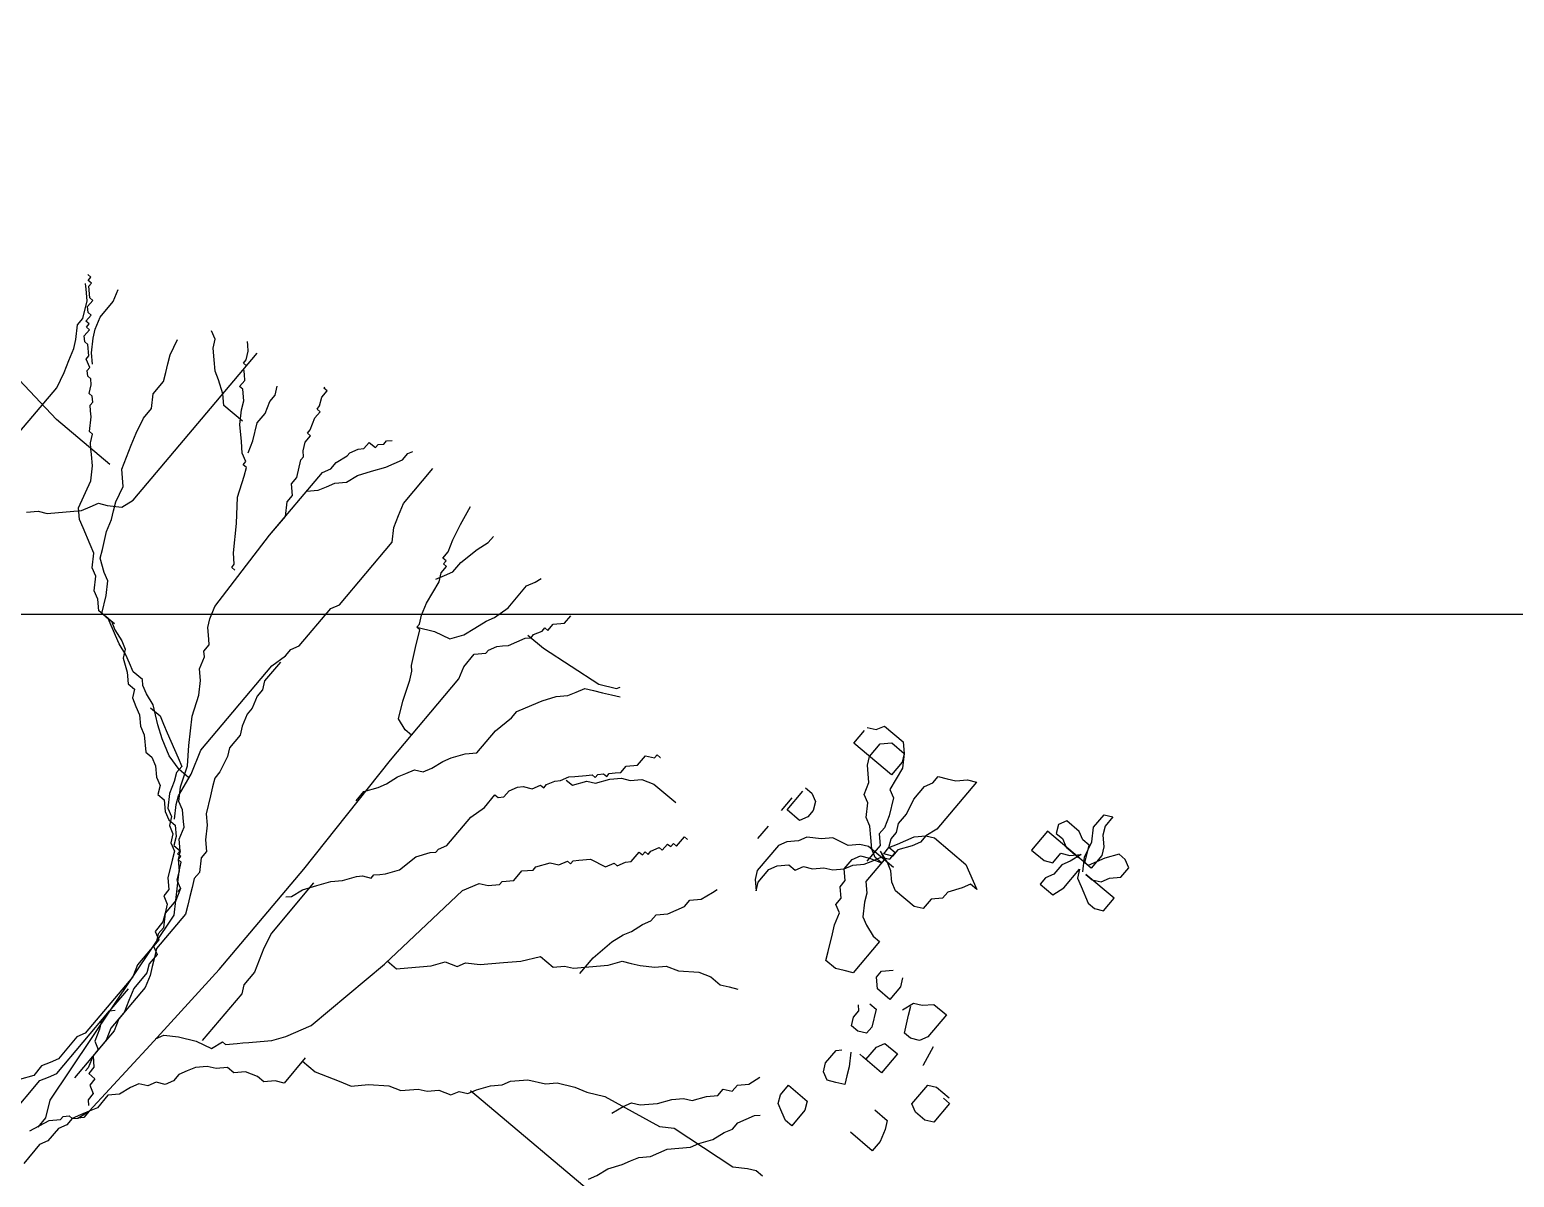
# Model space of a CAD drawing. Header units: metres. Extents: x 231 to 394, y -324 to -29.
# Drawn here: x 273.846 to 274.831, y -78.445 to -77.684 of the extents above; entities that cross this region are included whole.
import ezdxf

# ---------------------------------------------------------------- set-up
doc = ezdxf.new("R2010")
doc.units = ezdxf.units.M
for name, color, linetype in [('A-PISO', 30, 'Continuous'), ('AR-01-REC$0$A-EXTERIOR', 8, 'Continuous'), ('AR-01-REC$0$A-JARDIN', 8, 'Continuous')]:
    doc.layers.add(name, color=color, linetype=linetype)

# ---------------------------------------------------------------- blocks, each defined once
blk = doc.blocks.new('AR-01-REC$0$ARBOL-03')
for p, q in [((-0.57934, 0.27593), (-0.57934, 0.27865)), ((-0.57662, 0.27593), (-0.57934, 0.27593)), ((-0.57662, 0.27322), (-0.57662, 0.27593)), ((-0.57119, 0.27322), (-0.57391, 0.27593)), ((-0.49245, 0.23251), (-0.49788, 0.27865)), ((-0.57391, 0.27322), (-0.57662, 0.27322)), ((-0.56848, 0.26779), (-0.57391, 0.27322)), ((-0.56576, 0.26779), (-0.57119, 0.27322)), ((-0.56848, 0.26508), (-0.56848, 0.26779)), ((-0.5549, 0.26236), (-0.56576, 0.26779)), ((-0.57662, 0.25422), (-0.58477, 0.25694)), ((-0.56305, 0.26508), (-0.56848, 0.26508)), ((-0.56033, 0.26236), (-0.56305, 0.26508)), ((-0.56033, 0.25965), (-0.56033, 0.26236)), ((-0.5549, 0.25965), (-0.56033, 0.25965)), ((-0.54947, 0.26236), (-0.5549, 0.26236)), ((-0.5549, 0.25694), (-0.5549, 0.25965)), ((-0.55218, 0.25694), (-0.5549, 0.25694)), ((-0.55218, 0.25422), (-0.55218, 0.25694)), ((-0.54132, 0.25694), (-0.54947, 0.26236)), ((-0.53589, 0.25422), (-0.54132, 0.25694)), ((-0.56305, 0.25422), (-0.57662, 0.25422)), ((-0.5549, 0.25151), (-0.56305, 0.25422)), ((-0.54947, 0.24879), (-0.5549, 0.25151)), ((-0.54675, 0.25422), (-0.55218, 0.25422)), ((-0.54132, 0.24337), (-0.54947, 0.24879)), ((-0.54404, 0.25151), (-0.54675, 0.25422)), ((-0.54404, 0.24879), (-0.54404, 0.25151)), ((-0.53861, 0.24337), (-0.54404, 0.24879)), ((-0.52775, 0.25151), (-0.53589, 0.25422)), ((-0.5196, 0.24879), (-0.52775, 0.25151)), ((-0.50874, 0.24608), (-0.5196, 0.24879)), ((-0.53589, 0.23794), (-0.54132, 0.24337)), ((-0.53589, 0.24337), (-0.53861, 0.24337)), ((-0.53318, 0.23794), (-0.53589, 0.24337)), ((-0.53046, 0.23794), (-0.53318, 0.23794)), ((-0.52775, 0.23522), (-0.53046, 0.23794)), ((-0.47072, 0.24608), (-0.50874, 0.24608)), ((-0.52775, 0.23251), (-0.52775, 0.23522)), ((-0.52503, 0.2298), (-0.52775, 0.23251)), ((-0.5196, 0.22708), (-0.52503, 0.2298)), ((-0.5196, 0.22437), (-0.5196, 0.22708)), ((-0.49245, 0.18637), (-0.49245, 0.23251)), ((-0.51688, 0.22166), (-0.5196, 0.22437)), ((-0.51417, 0.22166), (-0.51688, 0.22166)), ((-0.51145, 0.21894), (-0.51417, 0.22166)), ((-0.50874, 0.21623), (-0.51145, 0.21894)), ((-0.50059, 0.2108), (-0.50874, 0.21623)), ((-0.50059, 0.20809), (-0.50059, 0.2108)), ((-0.49516, 0.20537), (-0.50059, 0.20809)), ((-0.43271, 0.20809), (-0.43814, 0.20266)), ((-0.57391, 0.20266), (-0.58477, 0.20537)), ((-0.56848, 0.19994), (-0.57391, 0.20266)), ((-0.56305, 0.19723), (-0.56848, 0.19994)), ((-0.55761, 0.19452), (-0.56305, 0.19723)), ((-0.49245, 0.20266), (-0.49516, 0.20537)), ((-0.48973, 0.19994), (-0.49245, 0.20266)), ((-0.4843, 0.19452), (-0.48973, 0.19994)), ((-0.44085, 0.19723), (-0.44629, 0.1918)), ((-0.43814, 0.20266), (-0.44085, 0.19723)), ((-0.60106, 0.18637), (-0.60378, 0.1918)), ((-0.54675, 0.19452), (-0.55761, 0.19452)), ((-0.53861, 0.18909), (-0.54675, 0.19452)), ((-0.53046, 0.18909), (-0.53861, 0.18909)), ((-0.5196, 0.18637), (-0.53046, 0.18909)), ((-0.47615, 0.18909), (-0.4843, 0.19452)), ((-0.45715, 0.18366), (-0.47615, 0.18909)), ((-0.44629, 0.1918), (-0.45172, 0.18637)), ((-0.59563, 0.18366), (-0.60106, 0.18637)), ((-0.5902, 0.17823), (-0.59563, 0.18366)), ((-0.58477, 0.1728), (-0.5902, 0.17823)), ((-0.51145, 0.18366), (-0.5196, 0.18637)), ((-0.49516, 0.17823), (-0.51145, 0.18366)), ((-0.48702, 0.17009), (-0.49516, 0.17823)), ((-0.46258, 0.17823), (-0.46801, 0.17552)), ((-0.45715, 0.18095), (-0.46258, 0.17823)), ((-0.45172, 0.18637), (-0.45715, 0.18095)), ((-0.45172, 0.17823), (-0.45715, 0.18366)), ((-0.449, 0.1728), (-0.45172, 0.17823)), ((-0.61192, 0.16738), (-0.61362, 0.16907)), ((-0.58205, 0.16738), (-0.58477, 0.1728)), ((-0.47615, 0.16738), (-0.48702, 0.17009)), ((-0.47072, 0.17009), (-0.47615, 0.16195)), ((-0.46801, 0.17552), (-0.47072, 0.17009)), ((-0.44357, 0.16195), (-0.449, 0.1728)), ((-0.60921, 0.16466), (-0.61192, 0.16738)), ((-0.4843, 0.15923), (-0.61192, 0.15923)), ((-0.60378, 0.16195), (-0.60921, 0.16466)), ((-0.60106, 0.16195), (-0.60378, 0.16195)), ((-0.60106, 0.15923), (-0.60106, 0.16195)), ((-0.59835, 0.15923), (-0.60106, 0.15923)), ((-0.59563, 0.15652), (-0.59835, 0.15923)), ((-0.57662, 0.15923), (-0.58205, 0.16738)), ((-0.57119, 0.15381), (-0.57662, 0.15923)), ((-0.47615, 0.16195), (-0.4843, 0.15923)), ((-0.47072, 0.16466), (-0.47615, 0.16738)), ((-0.46529, 0.16195), (-0.47072, 0.16466)), ((-0.45715, 0.15923), (-0.46529, 0.16195)), ((-0.44629, 0.15381), (-0.45715, 0.15923)), ((-0.44085, 0.15652), (-0.44357, 0.16195)), ((-0.59291, 0.15381), (-0.59563, 0.15652)), ((-0.58748, 0.15381), (-0.59291, 0.15381)), ((-0.58748, 0.15109), (-0.58748, 0.15381)), ((-0.58205, 0.14566), (-0.58748, 0.15109)), ((-0.57119, 0.13752), (-0.57119, 0.15381)), ((-0.44085, 0.15109), (-0.44629, 0.15381)), ((-0.43271, 0.15109), (-0.44085, 0.15652)), ((-0.43542, 0.14295), (-0.44085, 0.15109)), ((-0.42999, 0.14566), (-0.43271, 0.15109)), ((-0.57662, 0.14295), (-0.58205, 0.14566)), ((-0.56848, 0.13752), (-0.57662, 0.14295)), ((-0.43271, 0.13752), (-0.43542, 0.14295)), ((-0.42185, 0.14024), (-0.42999, 0.14566)), ((-0.41913, 0.13481), (-0.42185, 0.14024)), ((-0.59835, 0.13209), (-0.60378, 0.13481)), ((-0.59291, 0.13209), (-0.59835, 0.13209)), ((-0.58477, 0.12938), (-0.59291, 0.13209)), ((-0.57662, 0.12938), (-0.58477, 0.12938)), ((-0.56576, 0.12395), (-0.57662, 0.12938)), ((-0.56033, 0.12938), (-0.56848, 0.13752)), ((-0.5549, 0.12395), (-0.56033, 0.12938)), ((-0.42456, 0.13209), (-0.43271, 0.13752)), ((-0.4137, 0.12667), (-0.42456, 0.13209)), ((-0.4137, 0.12938), (-0.41913, 0.13481)), ((-0.4137, 0.12124), (-0.4137, 0.12938)), ((-0.55761, 0.12124), (-0.56576, 0.12395)), ((-0.55218, 0.11852), (-0.5549, 0.12395)), ((-0.54947, 0.11852), (-0.55218, 0.11852)), ((-0.54947, 0.11581), (-0.54947, 0.11852)), ((-0.4137, 0.11581), (-0.4137, 0.12667)), ((-0.4137, 0.12395), (-0.4137, 0.11852)), ((-0.40827, 0.11038), (-0.4137, 0.12124)), ((-0.4137, 0.11852), (-0.41099, 0.1131)), ((-0.62278, 0.11038), (-0.62367, 0.11038)), ((-0.62278, 0.10767), (-0.62278, 0.11038)), ((-0.54404, 0.1131), (-0.54947, 0.11581)), ((-0.53046, 0.10767), (-0.54404, 0.1131)), ((-0.41099, 0.1131), (-0.40827, 0.10495)), ((-0.40555, 0.10495), (-0.40827, 0.11038)), ((-0.61735, 0.10767), (-0.62278, 0.10767)), ((-0.61192, 0.10495), (-0.61735, 0.10767)), ((-0.60921, 0.10495), (-0.61192, 0.10495)), ((-0.60921, 0.10224), (-0.60921, 0.10495)), ((-0.60378, 0.10224), (-0.60921, 0.10224)), ((-0.59563, 0.09953), (-0.60378, 0.10224)), ((-0.59291, 0.09953), (-0.59563, 0.09953)), ((-0.59291, 0.09681), (-0.59291, 0.09953)), ((-0.51688, 0.09681), (-0.53046, 0.10767)), ((-0.40827, 0.10495), (-0.40555, 0.09953)), ((-0.40284, 0.09681), (-0.40555, 0.10495)), ((-0.40555, 0.09953), (-0.40012, 0.09681)), ((-0.58748, 0.09681), (-0.59291, 0.09681)), ((-0.58205, 0.0941), (-0.58748, 0.09681)), ((-0.57934, 0.09138), (-0.58205, 0.0941)), ((-0.57662, 0.09138), (-0.57934, 0.09138)), ((-0.56576, 0.08596), (-0.57662, 0.09138)), ((-0.50059, 0.08596), (-0.51688, 0.09681)), ((-0.40012, 0.09138), (-0.40284, 0.09681)), ((-0.40012, 0.09681), (-0.39469, 0.08867)), ((-0.39741, 0.08596), (-0.40012, 0.09138)), ((-0.39469, 0.08867), (-0.38926, 0.08324)), ((-0.56033, 0.08596), (-0.56576, 0.08596)), ((-0.5549, 0.08053), (-0.56033, 0.08596)), ((-0.54947, 0.08053), (-0.5549, 0.08053)), ((-0.54132, 0.0751), (-0.54947, 0.08053)), ((-0.49516, 0.08053), (-0.50059, 0.08596)), ((-0.49245, 0.08053), (-0.49516, 0.08053)), ((-0.49245, 0.07781), (-0.49245, 0.08053)), ((-0.39741, 0.07781), (-0.39741, 0.08596)), ((-0.38926, 0.08324), (-0.38926, 0.07781)), ((-0.60106, 0.06967), (-0.60649, 0.06696)), ((-0.59835, 0.06967), (-0.60106, 0.06967)), ((-0.5902, 0.07239), (-0.59835, 0.06967)), ((-0.58477, 0.07239), (-0.5902, 0.07239)), ((-0.57934, 0.0751), (-0.58477, 0.07239)), ((-0.52503, 0.0751), (-0.57934, 0.0751)), ((-0.56848, 0.06967), (-0.57391, 0.06696)), ((-0.56305, 0.0751), (-0.56848, 0.06967)), ((-0.52503, 0.0751), (-0.54132, 0.0751)), ((-0.46529, 0.07239), (-0.52503, 0.0751)), ((-0.45715, 0.06967), (-0.46529, 0.07239)), ((-0.45172, 0.06696), (-0.45715, 0.06967)), ((-0.39469, 0.0751), (-0.39741, 0.07781)), ((-0.39198, 0.06967), (-0.39469, 0.0751)), ((-0.38926, 0.06153), (-0.39198, 0.06967)), ((-0.38926, 0.07781), (-0.38383, 0.0751)), ((-0.38383, 0.0751), (-0.38112, 0.06967)), ((-0.38112, 0.06967), (-0.3784, 0.06424)), ((-0.60921, 0.06424), (-0.61464, 0.06424)), ((-0.61464, 0.06424), (-0.61464, 0.05882)), ((-0.60649, 0.06696), (-0.60921, 0.06424)), ((-0.57934, 0.06424), (-0.58477, 0.05882)), ((-0.57391, 0.06696), (-0.57934, 0.06424)), ((-0.44629, 0.06153), (-0.45172, 0.06696)), ((-0.44357, 0.05882), (-0.44629, 0.06153)), ((-0.38112, 0.05067), (-0.38926, 0.06153)), ((-0.38655, 0.06153), (-0.38655, 0.05339)), ((-0.3784, 0.06424), (-0.37297, 0.05882)), ((-0.62278, 0.0561), (-0.6255, 0.05339)), ((-0.62007, 0.0561), (-0.62278, 0.0561)), ((-0.61735, 0.05882), (-0.62007, 0.0561)), ((-0.61464, 0.05882), (-0.61735, 0.05882)), ((-0.60106, 0.05067), (-0.60921, 0.04525)), ((-0.59291, 0.0561), (-0.60106, 0.05067)), ((-0.58477, 0.05882), (-0.59291, 0.0561)), ((-0.43814, 0.05882), (-0.44357, 0.05882)), ((-0.43542, 0.0561), (-0.43814, 0.05882)), ((-0.42728, 0.05339), (-0.43542, 0.0561)), ((-0.42185, 0.04796), (-0.42728, 0.05339)), ((-0.38655, 0.05339), (-0.38383, 0.04796)), ((-0.37569, 0.04253), (-0.38112, 0.05067)), ((-0.37297, 0.05882), (-0.37025, 0.05339)), ((-0.37025, 0.05339), (-0.36211, 0.04525)), ((-0.6255, 0.03982), (-0.6286, 0.03827)), ((-0.62007, 0.03982), (-0.6255, 0.03982)), ((-0.61464, 0.04253), (-0.62007, 0.03982)), ((-0.60921, 0.04525), (-0.61464, 0.04253)), ((-0.4137, 0.04253), (-0.42185, 0.04796)), ((-0.40012, 0.0371), (-0.4137, 0.04253)), ((-0.38383, 0.04796), (-0.38112, 0.04253)), ((-0.38112, 0.04253), (-0.3784, 0.0371)), ((-0.37025, 0.03168), (-0.37569, 0.04253)), ((-0.36211, 0.04525), (-0.36211, 0.03982)), ((-0.36211, 0.03982), (-0.35939, 0.03439)), ((-0.38383, 0.02625), (-0.40012, 0.0371)), ((-0.3784, 0.0371), (-0.37569, 0.03168)), ((-0.37569, 0.03168), (-0.37297, 0.02625)), ((-0.36754, 0.02082), (-0.37025, 0.03168)), ((-0.35939, 0.03439), (-0.35396, 0.02896)), ((-0.59835, 0.02082), (-0.62859, 0.02082)), ((-0.5902, 0.01811), (-0.59835, 0.02082)), ((-0.37297, 0.01811), (-0.38383, 0.02625)), ((-0.37297, 0.02625), (-0.37025, 0.02082)), ((-0.37025, 0.02082), (-0.36482, 0.02082)), ((-0.36754, 0.01268), (-0.36754, 0.02082)), ((-0.36482, 0.02082), (-0.35939, 0.01811)), ((-0.35396, 0.02896), (-0.35125, 0.02353)), ((-0.35125, 0.02353), (-0.34582, 0.02082)), ((-0.34582, 0.02082), (-0.34582, 0.01539)), ((-0.58205, 0.01539), (-0.5902, 0.01811)), ((-0.57391, 0.00996), (-0.58205, 0.01539)), ((-0.5196, 0.00996), (-0.57391, 0.00996)), ((-0.51417, 0.01268), (-0.5196, 0.00996)), ((-0.48158, 0.01268), (-0.51417, 0.01268)), ((-0.47615, 0.01539), (-0.48158, 0.01268)), ((-0.47072, 0.01539), (-0.47615, 0.01539)), ((-0.45986, 0.01811), (-0.47072, 0.01539)), ((-0.46529, 0.01539), (-0.449, 0.01539)), ((-0.38655, 0.01811), (-0.45986, 0.01811)), ((-0.449, 0.01539), (-0.44357, 0.01268)), ((-0.44357, 0.01268), (-0.43814, 0.01268)), ((-0.43814, 0.01268), (-0.42999, 0.00996)), ((-0.42999, 0.00996), (-0.42456, 0.00996)), ((-0.42456, 0.00996), (-0.41642, 0.00725)), ((-0.37025, 0.01268), (-0.38655, 0.01811)), ((-0.35939, 0.01268), (-0.37297, 0.01811)), ((-0.35396, 0.00996), (-0.37025, 0.01268)), ((-0.35939, 0.01811), (-0.35125, 0.01539)), ((-0.35125, 0.00725), (-0.35939, 0.01268)), ((-0.34853, 0.00725), (-0.35396, 0.00996)), ((-0.35125, 0.01539), (-0.3431, 0.00996)), ((-0.34582, 0.01539), (-0.34039, 0.00996)), ((-0.3431, 0.00996), (-0.34039, 0.00454)), ((-0.34039, 0.00996), (-0.33767, 0.00454)), ((-0.41642, 0.00725), (-0.41099, 0.00454)), ((-0.41099, 0.00454), (-0.40012, 0.00454)), ((-0.40012, 0.00454), (-0.39469, 0.00182)), ((-0.39469, 0.00182), (-0.38383, -0.00089)), ((-0.34853, 0.00182), (-0.35125, 0.00725)), ((-0.34039, 0.00182), (-0.34853, 0.00725)), ((-0.3431, -0.00361), (-0.34853, 0.00182)), ((-0.34039, 0.00454), (-0.33496, 0.00182)), ((-0.33767, 0.00454), (-0.33767, -0.00089)), ((-0.33496, 0.00182), (-0.33224, -0.00361)), ((-0.38383, -0.00089), (-0.3784, -0.00089)), ((-0.3784, -0.00089), (-0.37297, -0.00361)), ((-0.37297, -0.00361), (-0.36754, -0.00632)), ((-0.36754, -0.00632), (-0.35668, -0.01175)), ((-0.34039, -0.00632), (-0.3431, -0.00361)), ((-0.33224, -0.00903), (-0.34039, -0.00632)), ((-0.33767, -0.00089), (-0.33224, -0.00632)), ((-0.33224, -0.00361), (-0.32681, -0.00632)), ((-0.33224, -0.00632), (-0.32681, -0.00903)), ((-0.32681, -0.01446), (-0.33224, -0.00903)), ((-0.32681, -0.00632), (-0.32409, -0.01175)), ((-0.32681, -0.00903), (-0.32681, -0.01446)), ((-0.61192, -0.01718), (-0.6255, -0.01446)), ((-0.60106, -0.01989), (-0.61192, -0.01718)), ((-0.35668, -0.01175), (-0.35125, -0.01718)), ((-0.35125, -0.01718), (-0.3431, -0.0226)), ((-0.32409, -0.01446), (-0.32681, -0.01446)), ((-0.32681, -0.01446), (-0.32138, -0.01718)), ((-0.32409, -0.01175), (-0.31866, -0.01446)), ((-0.32409, -0.01718), (-0.32409, -0.01446)), ((-0.32138, -0.01718), (-0.32409, -0.01718)), ((-0.32138, -0.01989), (-0.32138, -0.01718)), ((-0.32138, -0.01718), (-0.31595, -0.0226)), ((-0.31866, -0.01446), (-0.3078, -0.01989)), ((-0.59291, -0.0226), (-0.60106, -0.01989)), ((-0.58748, -0.0226), (-0.59291, -0.0226)), ((-0.58748, -0.02532), (-0.58748, -0.0226)), ((-0.58477, -0.02532), (-0.58748, -0.02532)), ((-0.58477, -0.02803), (-0.58477, -0.02532)), ((-0.57934, -0.02803), (-0.58477, -0.02803)), ((-0.57391, -0.03075), (-0.57934, -0.02803)), ((-0.57391, -0.02803), (-0.57934, -0.03075)), ((-0.3431, -0.0226), (-0.33767, -0.02803)), ((-0.33767, -0.02803), (-0.33224, -0.02803)), ((-0.33224, -0.02803), (-0.32409, -0.03346)), ((-0.31595, -0.0226), (-0.32138, -0.01989)), ((-0.3078, -0.02803), (-0.31595, -0.0226)), ((-0.31595, -0.0226), (-0.31052, -0.02532)), ((-0.31052, -0.02532), (-0.3078, -0.03075)), ((-0.3078, -0.01989), (-0.30237, -0.02532)), ((-0.29151, -0.03889), (-0.3078, -0.02803)), ((-0.30237, -0.02532), (-0.29694, -0.02532)), ((-0.29694, -0.02532), (-0.29422, -0.03075)), ((-0.61464, -0.03889), (-0.62007, -0.03889)), ((-0.60649, -0.03617), (-0.61464, -0.03889)), ((-0.59291, -0.03346), (-0.60649, -0.03617)), ((-0.58477, -0.03346), (-0.59291, -0.03346)), ((-0.57934, -0.03075), (-0.58477, -0.03346)), ((-0.55761, -0.03346), (-0.57391, -0.03075)), ((-0.54947, -0.03617), (-0.55761, -0.03346)), ((-0.54404, -0.03889), (-0.54947, -0.03617)), ((-0.54132, -0.03889), (-0.54675, -0.04974)), ((-0.54132, -0.03889), (-0.54404, -0.03889)), ((-0.54132, -0.0416), (-0.54132, -0.03889)), ((-0.32409, -0.03346), (-0.31866, -0.03346)), ((-0.31866, -0.03346), (-0.31323, -0.03617)), ((-0.31323, -0.03617), (-0.3078, -0.03889)), ((-0.3078, -0.03075), (-0.29966, -0.03346)), ((-0.3078, -0.03075), (-0.30509, -0.03075)), ((-0.3078, -0.03889), (-0.30237, -0.0416)), ((-0.29966, -0.03346), (-0.28879, -0.03346)), ((-0.29422, -0.03075), (-0.28879, -0.03346)), ((-0.14488, -0.05517), (-0.29151, -0.03889)), ((-0.28879, -0.03346), (-0.28065, -0.03889)), ((-0.28879, -0.03346), (-0.28336, -0.03617)), ((-0.28336, -0.03617), (-0.27522, -0.03617)), ((-0.28065, -0.03889), (-0.27522, -0.03889)), ((-0.27522, -0.03617), (-0.2725, -0.0416)), ((-0.27522, -0.03889), (-0.26979, -0.0416)), ((-0.16932, -0.0416), (-0.16389, -0.03889)), ((-0.16389, -0.03889), (-0.15846, -0.03617)), ((-0.15846, -0.03617), (-0.15031, -0.03617)), ((-0.15031, -0.03617), (-0.14216, -0.03075)), ((-0.53046, -0.04703), (-0.54132, -0.0416)), ((-0.52503, -0.04974), (-0.53046, -0.04703)), ((-0.30237, -0.0416), (-0.29694, -0.04432)), ((-0.29694, -0.04432), (-0.26707, -0.04432)), ((-0.2725, -0.0416), (-0.26707, -0.0416)), ((-0.26979, -0.0416), (-0.25078, -0.0416)), ((-0.26707, -0.0416), (-0.26436, -0.04703)), ((-0.26707, -0.04432), (-0.26164, -0.04703)), ((-0.26436, -0.04703), (-0.25621, -0.04703)), ((-0.26164, -0.04703), (-0.25621, -0.04974)), ((-0.25621, -0.04703), (-0.25078, -0.04974)), ((-0.25078, -0.0416), (-0.24263, -0.04432)), ((-0.24263, -0.04432), (-0.19376, -0.04432)), ((-0.23449, -0.04703), (-0.20733, -0.04703)), ((-0.21548, -0.04703), (-0.21819, -0.04974)), ((-0.16117, -0.04703), (-0.21548, -0.04703)), ((-0.20733, -0.04703), (-0.2019, -0.04974)), ((-0.19376, -0.04432), (-0.18833, -0.0416)), ((-0.18833, -0.0416), (-0.16932, -0.0416)), ((-0.15574, -0.04432), (-0.16117, -0.04703)), ((-0.15031, -0.0416), (-0.15574, -0.04432)), ((-0.12044, -0.0416), (-0.15031, -0.0416)), ((-0.54675, -0.04974), (-0.54947, -0.0606)), ((-0.5196, -0.05246), (-0.52503, -0.04974)), ((-0.51688, -0.05517), (-0.5196, -0.05246)), ((-0.51145, -0.05789), (-0.51688, -0.05517)), ((-0.49788, -0.06331), (-0.51145, -0.05789)), ((-0.25621, -0.04974), (-0.25078, -0.05246)), ((-0.25078, -0.04974), (-0.2372, -0.04974)), ((-0.25078, -0.05246), (-0.24263, -0.05517)), ((-0.24263, -0.05517), (-0.20733, -0.05517)), ((-0.2372, -0.04974), (-0.22906, -0.05246)), ((-0.22906, -0.05246), (-0.22091, -0.05517)), ((-0.22091, -0.05517), (-0.21548, -0.05517)), ((-0.21548, -0.05517), (-0.20733, -0.05789)), ((-0.20733, -0.05517), (-0.19919, -0.05789)), ((-0.20733, -0.05789), (-0.1666, -0.05789)), ((-0.2019, -0.04974), (-0.19376, -0.05246)), ((-0.19919, -0.05789), (-0.18561, -0.05789)), ((-0.19376, -0.05246), (-0.19104, -0.05789)), ((-0.19104, -0.05789), (-0.18561, -0.05789)), ((-0.18561, -0.05789), (-0.18018, -0.06331)), ((-0.18561, -0.05789), (-0.17746, -0.0606)), ((-0.13402, -0.0606), (-0.14488, -0.05517)), ((-0.12044, -0.05789), (-0.13402, -0.06331)), ((-0.56576, -0.06874), (-0.57391, -0.07146)), ((-0.55761, -0.06603), (-0.56576, -0.06874)), ((-0.54947, -0.0606), (-0.55761, -0.06603)), ((-0.48702, -0.06874), (-0.49788, -0.06331)), ((-0.4843, -0.07688), (-0.48702, -0.06874)), ((-0.18018, -0.06331), (-0.17475, -0.06331)), ((-0.17746, -0.0606), (-0.17475, -0.0606)), ((-0.17475, -0.06331), (-0.17475, -0.06874)), ((-0.17475, -0.06874), (-0.16932, -0.06874)), ((-0.16932, -0.06874), (-0.1666, -0.07417)), ((-0.14216, -0.06874), (-0.14488, -0.07146)), ((-0.13945, -0.06874), (-0.14216, -0.06874)), ((-0.13402, -0.06331), (-0.13945, -0.06874)), ((-0.12587, -0.0606), (-0.13402, -0.0606)), ((-0.12316, -0.07146), (-0.11773, -0.06874)), ((-0.11773, -0.06874), (-0.10143, -0.06874)), ((-0.60921, -0.07688), (-0.61464, -0.0796)), ((-0.5902, -0.07688), (-0.60921, -0.07688)), ((-0.57934, -0.07417), (-0.5902, -0.07688)), ((-0.57391, -0.07146), (-0.57934, -0.07417)), ((-0.4843, -0.08231), (-0.4843, -0.07688)), ((-0.1666, -0.07417), (-0.16117, -0.07417)), ((-0.16117, -0.07417), (-0.15846, -0.07688)), ((-0.1476, -0.07688), (-0.15574, -0.0796)), ((-0.15574, -0.0796), (-0.15031, -0.07688)), ((-0.15031, -0.07688), (-0.14488, -0.07417)), ((-0.15031, -0.0796), (-0.1476, -0.07688)), ((-0.14488, -0.07417), (-0.1476, -0.07688)), ((-0.14488, -0.07146), (-0.14488, -0.07417)), ((-0.14488, -0.07417), (-0.13945, -0.07417)), ((-0.13945, -0.07417), (-0.13402, -0.07146)), ((-0.13402, -0.07146), (-0.12316, -0.07146)), ((-0.61464, -0.0796), (-0.61908, -0.08108)), ((-0.56576, -0.08774), (-0.56848, -0.09045)), ((-0.56033, -0.08503), (-0.56576, -0.08774)), ((-0.55761, -0.08503), (-0.56033, -0.08503)), ((-0.55218, -0.0796), (-0.55761, -0.08503)), ((-0.54132, -0.0796), (-0.55218, -0.0796)), ((-0.53318, -0.08231), (-0.54132, -0.0796)), ((-0.46258, -0.08231), (-0.53318, -0.08231)), ((-0.37025, -0.08503), (-0.46258, -0.08231)), ((-0.44357, -0.08774), (-0.449, -0.09045)), ((-0.43542, -0.08231), (-0.44357, -0.08774)), ((-0.42728, -0.08231), (-0.43542, -0.08231)), ((-0.28336, -0.08503), (-0.37025, -0.08503)), ((-0.34853, -0.08774), (-0.35125, -0.09045)), ((-0.21548, -0.08231), (-0.28336, -0.08503)), ((-0.22634, -0.08503), (-0.23177, -0.09317)), ((-0.22091, -0.08231), (-0.22634, -0.08503)), ((-0.15574, -0.0796), (-0.21548, -0.08231)), ((-0.18561, -0.09045), (-0.17746, -0.08774)), ((-0.17746, -0.08774), (-0.17203, -0.08231)), ((-0.17203, -0.08231), (-0.16117, -0.08231)), ((-0.16117, -0.08231), (-0.15574, -0.0796)), ((-0.15574, -0.0796), (-0.15031, -0.0796)), ((-0.57662, -0.09588), (-0.58205, -0.0986)), ((-0.57119, -0.09317), (-0.57662, -0.09588)), ((-0.56848, -0.09045), (-0.57119, -0.09317)), ((-0.46258, -0.09588), (-0.46801, -0.0986)), ((-0.45715, -0.09317), (-0.46258, -0.09588)), ((-0.449, -0.09045), (-0.45715, -0.09317)), ((-0.35939, -0.09317), (-0.36754, -0.0986)), ((-0.36754, -0.09588), (-0.32409, -0.09588)), ((-0.35125, -0.09045), (-0.35939, -0.09317)), ((-0.32409, -0.09588), (-0.31323, -0.0986)), ((-0.23177, -0.09317), (-0.2372, -0.10402)), ((-0.19376, -0.0986), (-0.19104, -0.09317)), ((-0.19104, -0.09317), (-0.18561, -0.09045)), ((-0.60106, -0.10674), (-0.60649, -0.11217)), ((-0.59563, -0.10674), (-0.60106, -0.10674)), ((-0.59291, -0.10402), (-0.59563, -0.10402)), ((-0.59563, -0.10402), (-0.59563, -0.10674)), ((-0.58748, -0.10131), (-0.59291, -0.10402)), ((-0.58477, -0.10131), (-0.58748, -0.10131)), ((-0.58205, -0.0986), (-0.58477, -0.10131)), ((-0.58477, -0.0986), (-0.58477, -0.11217)), ((-0.47615, -0.10674), (-0.4843, -0.10945)), ((-0.47072, -0.10402), (-0.47615, -0.10674)), ((-0.46801, -0.0986), (-0.47072, -0.10402)), ((-0.37569, -0.10402), (-0.38112, -0.10945)), ((-0.36754, -0.0986), (-0.37569, -0.10402)), ((-0.31323, -0.0986), (-0.30509, -0.10131)), ((-0.30509, -0.10131), (-0.29694, -0.10402)), ((-0.29694, -0.10402), (-0.28608, -0.10402)), ((-0.28608, -0.10402), (-0.28065, -0.10674)), ((-0.28065, -0.10674), (-0.23992, -0.10674)), ((-0.2372, -0.10402), (-0.23992, -0.11488)), ((-0.20733, -0.10945), (-0.2019, -0.10674)), ((-0.2019, -0.10674), (-0.19919, -0.10131)), ((-0.19919, -0.10131), (-0.19376, -0.0986)), ((-0.60649, -0.11217), (-0.61291, -0.11217)), ((-0.58477, -0.11217), (-0.5902, -0.15559)), ((-0.49788, -0.11759), (-0.50331, -0.12302)), ((-0.48973, -0.11217), (-0.49788, -0.11759)), ((-0.4843, -0.10945), (-0.48973, -0.11217)), ((-0.39198, -0.11759), (-0.39469, -0.12302)), ((-0.38926, -0.11488), (-0.39198, -0.11759)), ((-0.38112, -0.10945), (-0.38926, -0.11488)), ((-0.23992, -0.11488), (-0.24806, -0.11759)), ((-0.24806, -0.11759), (-0.24806, -0.12031)), ((-0.22906, -0.12031), (-0.22363, -0.11488)), ((-0.22363, -0.11488), (-0.21819, -0.11217)), ((-0.21819, -0.11217), (-0.21276, -0.10945)), ((-0.21276, -0.10945), (-0.20733, -0.10945)), ((-0.54132, -0.12574), (-0.54675, -0.12845)), ((-0.53589, -0.12574), (-0.54132, -0.12574)), ((-0.52232, -0.12302), (-0.53589, -0.12574)), ((-0.50331, -0.12302), (-0.52232, -0.12302)), ((-0.40012, -0.12574), (-0.40284, -0.12845)), ((-0.39741, -0.12302), (-0.40012, -0.12574)), ((-0.39469, -0.12302), (-0.39741, -0.12302)), ((-0.25349, -0.12574), (-0.25621, -0.12845)), ((-0.24806, -0.12031), (-0.25349, -0.12574)), ((-0.2372, -0.13116), (-0.23177, -0.12574)), ((-0.23177, -0.12574), (-0.22906, -0.12031)), ((-0.55761, -0.13388), (-0.56576, -0.13931)), ((-0.54675, -0.12845), (-0.55761, -0.13388)), ((-0.42456, -0.13659), (-0.43271, -0.14202)), ((-0.41099, -0.13388), (-0.42456, -0.13659)), ((-0.40284, -0.12845), (-0.41099, -0.13388)), ((-0.26436, -0.13659), (-0.26979, -0.14202)), ((-0.25893, -0.13116), (-0.26436, -0.13659)), ((-0.25621, -0.12845), (-0.25893, -0.13116)), ((-0.24263, -0.14202), (-0.2372, -0.13659)), ((-0.2372, -0.13659), (-0.2372, -0.13116)), ((-0.57662, -0.14745), (-0.58205, -0.15016)), ((-0.57119, -0.14473), (-0.57662, -0.14745)), ((-0.56576, -0.13931), (-0.57119, -0.14473)), ((-0.46801, -0.14745), (-0.47887, -0.15016)), ((-0.44357, -0.14745), (-0.46801, -0.14745)), ((-0.43814, -0.14473), (-0.44357, -0.14745)), ((-0.43542, -0.14473), (-0.43814, -0.14473)), ((-0.43271, -0.14202), (-0.43542, -0.14473)), ((-0.27793, -0.14745), (-0.29422, -0.15559)), ((-0.26979, -0.14202), (-0.27793, -0.14745)), ((-0.24535, -0.15016), (-0.24263, -0.14202)), ((-0.5902, -0.15559), (-0.59563, -0.16645)), ((-0.58477, -0.15559), (-0.58748, -0.16102)), ((-0.58205, -0.15016), (-0.58477, -0.15559)), ((-0.49788, -0.15559), (-0.50331, -0.1583)), ((-0.49245, -0.15559), (-0.49788, -0.15559)), ((-0.48973, -0.15288), (-0.49245, -0.15559)), ((-0.47887, -0.15016), (-0.48973, -0.15016)), ((-0.48973, -0.15016), (-0.48973, -0.15288)), ((-0.29422, -0.15559), (-0.35668, -0.16645)), ((-0.25078, -0.16102), (-0.24535, -0.15559)), ((-0.24535, -0.15559), (-0.24535, -0.15016)), ((-0.59563, -0.16645), (-0.59789, -0.16757)), ((-0.5902, -0.16645), (-0.59291, -0.17187)), ((-0.58748, -0.16102), (-0.5902, -0.16645)), ((-0.50874, -0.16645), (-0.51417, -0.16916)), ((-0.50602, -0.16102), (-0.50874, -0.16645)), ((-0.50331, -0.1583), (-0.50602, -0.16102)), ((-0.35668, -0.16645), (-0.42728, -0.17459)), ((-0.35939, -0.16645), (-0.35939, -0.17459)), ((-0.27522, -0.16645), (-0.25349, -0.16645)), ((-0.2725, -0.16645), (-0.2725, -0.1773)), ((-0.25349, -0.16645), (-0.25078, -0.16102)), ((-0.52232, -0.17459), (-0.52503, -0.1773)), ((-0.51688, -0.17187), (-0.52232, -0.17459)), ((-0.51417, -0.17187), (-0.51688, -0.17187)), ((-0.51417, -0.16916), (-0.51417, -0.17187)), ((-0.42728, -0.17459), (-0.43814, -0.18002)), ((-0.35939, -0.17459), (-0.36482, -0.18002)), ((-0.53318, -0.18273), (-0.53861, -0.18816)), ((-0.52775, -0.18544), (-0.53589, -0.19087)), ((-0.53046, -0.18002), (-0.53318, -0.18273)), ((-0.52503, -0.1773), (-0.53046, -0.18002)), ((-0.52775, -0.18002), (-0.52775, -0.18544)), ((-0.44085, -0.18544), (-0.44629, -0.19087)), ((-0.43814, -0.18002), (-0.44085, -0.18544)), ((-0.37025, -0.18544), (-0.37569, -0.19087)), ((-0.36482, -0.18002), (-0.37025, -0.18544)), ((-0.27522, -0.18544), (-0.27793, -0.19359)), ((-0.2725, -0.1773), (-0.27522, -0.18544)), ((-0.54404, -0.19359), (-0.54675, -0.1963)), ((-0.54675, -0.1963), (-0.54675, -0.19901)), ((-0.53861, -0.1963), (-0.54675, -0.20173)), ((-0.54132, -0.19359), (-0.54404, -0.19359)), ((-0.53861, -0.18816), (-0.54132, -0.19087)), ((-0.54132, -0.19087), (-0.54132, -0.19359)), ((-0.53589, -0.19087), (-0.53861, -0.1963)), ((-0.46258, -0.1963), (-0.46529, -0.19901)), ((-0.45443, -0.1963), (-0.46258, -0.1963)), ((-0.449, -0.19087), (-0.45443, -0.1963)), ((-0.44629, -0.19087), (-0.449, -0.19087)), ((-0.38383, -0.1963), (-0.38655, -0.20444)), ((-0.37569, -0.19087), (-0.38383, -0.1963)), ((-0.27793, -0.19359), (-0.28065, -0.20173)), ((-0.56033, -0.20444), (-0.56576, -0.20987)), ((-0.5549, -0.20444), (-0.56033, -0.20444)), ((-0.55218, -0.20173), (-0.5549, -0.20444)), ((-0.54947, -0.19901), (-0.55218, -0.20173)), ((-0.54675, -0.20173), (-0.55218, -0.20716)), ((-0.54675, -0.19901), (-0.54947, -0.19901)), ((-0.47072, -0.20173), (-0.47887, -0.20716)), ((-0.46801, -0.20173), (-0.47072, -0.20173)), ((-0.46529, -0.19901), (-0.46801, -0.20173)), ((-0.38655, -0.20444), (-0.39198, -0.20716)), ((-0.28065, -0.20173), (-0.28879, -0.20987)), ((-0.57662, -0.2153), (-0.57934, -0.2153)), ((-0.57934, -0.2153), (-0.57934, -0.21801)), ((-0.57391, -0.20987), (-0.57662, -0.2153)), ((-0.56576, -0.20987), (-0.57391, -0.20987)), ((-0.5549, -0.21258), (-0.56033, -0.21801)), ((-0.55218, -0.20716), (-0.5549, -0.21258)), ((-0.48158, -0.21258), (-0.48702, -0.2153)), ((-0.48702, -0.2153), (-0.48702, -0.21801)), ((-0.47887, -0.20716), (-0.48158, -0.21258)), ((-0.39741, -0.2153), (-0.40284, -0.22073)), ((-0.39198, -0.20716), (-0.39741, -0.2153)), ((-0.28879, -0.20987), (-0.29694, -0.22073)), ((-0.57934, -0.21801), (-0.57946, -0.21801)), ((-0.56033, -0.21801), (-0.56305, -0.22615)), ((-0.56305, -0.22615), (-0.56305, -0.24515)), ((-0.49788, -0.22615), (-0.50059, -0.23701)), ((-0.49245, -0.22073), (-0.49788, -0.22615)), ((-0.48973, -0.21801), (-0.49245, -0.22073)), ((-0.48702, -0.21801), (-0.48973, -0.21801)), ((-0.40827, -0.22615), (-0.41642, -0.2343)), ((-0.40284, -0.22073), (-0.40827, -0.22615)), ((-0.29694, -0.22073), (-0.29966, -0.22887)), ((-0.41642, -0.2343), (-0.42728, -0.24244)), ((-0.29966, -0.22887), (-0.3078, -0.23701)), ((-0.51145, -0.24515), (-0.51417, -0.24787)), ((-0.50602, -0.24244), (-0.51145, -0.24515)), ((-0.50059, -0.23701), (-0.50602, -0.23972)), ((-0.50602, -0.23972), (-0.50602, -0.24244)), ((-0.42728, -0.24244), (-0.42728, -0.25329)), ((-0.31052, -0.24244), (-0.31595, -0.24787)), ((-0.3078, -0.23701), (-0.31052, -0.24244)), ((-0.52775, -0.25329), (-0.53318, -0.25601)), ((-0.53318, -0.25601), (-0.53318, -0.25872)), ((-0.52503, -0.25329), (-0.52775, -0.25329)), ((-0.52232, -0.25058), (-0.52503, -0.25058)), ((-0.52503, -0.25058), (-0.52503, -0.25329)), ((-0.51417, -0.24787), (-0.52232, -0.24787)), ((-0.52232, -0.24787), (-0.52232, -0.25058)), ((-0.42728, -0.25329), (-0.43271, -0.25872)), ((-0.31866, -0.25601), (-0.32409, -0.25872)), ((-0.31595, -0.24787), (-0.31866, -0.25601)), ((-0.54132, -0.26415), (-0.54947, -0.26415)), ((-0.54947, -0.26415), (-0.54947, -0.26686)), ((-0.53861, -0.26144), (-0.54132, -0.26144)), ((-0.54132, -0.26144), (-0.54132, -0.26415)), ((-0.53318, -0.25872), (-0.53861, -0.25872)), ((-0.53861, -0.25872), (-0.53861, -0.26144)), ((-0.43542, -0.26415), (-0.44085, -0.26958)), ((-0.43271, -0.25872), (-0.43542, -0.26415)), ((-0.32681, -0.26415), (-0.33224, -0.26686)), ((-0.32952, -0.26415), (-0.32952, -0.38356)), ((-0.32409, -0.25872), (-0.32681, -0.26415)), ((-0.47344, -0.27501), (-0.47887, -0.27772)), ((-0.46529, -0.27229), (-0.47344, -0.27501)), ((-0.449, -0.26958), (-0.46529, -0.27229)), ((-0.44629, -0.27501), (-0.45172, -0.28043)), ((-0.43542, -0.26958), (-0.449, -0.26958)), ((-0.44085, -0.26958), (-0.44629, -0.27501)), ((-0.34039, -0.27229), (-0.34582, -0.27772)), ((-0.33224, -0.26686), (-0.34039, -0.27229)), ((-0.49788, -0.28315), (-0.50331, -0.28858)), ((-0.49245, -0.28315), (-0.49788, -0.28315)), ((-0.48702, -0.28043), (-0.49245, -0.28315)), ((-0.47887, -0.27772), (-0.48702, -0.28043)), ((-0.45172, -0.28043), (-0.45986, -0.28586)), ((-0.35125, -0.28043), (-0.35939, -0.28858)), ((-0.34582, -0.27772), (-0.35125, -0.28043)), ((-0.5196, -0.294), (-0.52503, -0.29943)), ((-0.51417, -0.294), (-0.5196, -0.294)), ((-0.50331, -0.28858), (-0.51417, -0.294)), ((-0.46258, -0.29129), (-0.46529, -0.29672)), ((-0.45986, -0.28586), (-0.46258, -0.29129)), ((-0.35939, -0.28858), (-0.36482, -0.29943)), ((-0.626, -0.3047), (-0.626, -0.31013)), ((-0.60699, -0.3047), (-0.62328, -0.3047)), ((-0.61514, -0.30199), (-0.60427, -0.30199)), ((-0.60699, -0.31556), (-0.60699, -0.3047)), ((-0.5907, -0.30199), (-0.57984, -0.30199)), ((-0.53318, -0.30215), (-0.53667, -0.30331)), ((-0.52503, -0.29943), (-0.53318, -0.30215)), ((-0.47072, -0.30486), (-0.47615, -0.31029)), ((-0.46529, -0.29672), (-0.47072, -0.30486)), ((-0.37025, -0.30486), (-0.37569, -0.31571)), ((-0.36482, -0.29943), (-0.37025, -0.30486)), ((-0.68302, -0.31013), (-0.68574, -0.31556)), ((-0.66944, -0.31013), (-0.68031, -0.31013)), ((-0.66944, -0.3427), (-0.66944, -0.31013)), ((-0.626, -0.31013), (-0.62328, -0.31556)), ((-0.47615, -0.31029), (-0.47887, -0.31843)), ((-0.68574, -0.31556), (-0.69117, -0.31827)), ((-0.69117, -0.31827), (-0.69117, -0.33455)), ((-0.68031, -0.3237), (-0.68574, -0.32913)), ((-0.66944, -0.3237), (-0.68031, -0.3237)), ((-0.66401, -0.32641), (-0.66944, -0.3237)), ((-0.62328, -0.31556), (-0.61785, -0.31827)), ((-0.61785, -0.31827), (-0.61242, -0.31827)), ((-0.61242, -0.31827), (-0.60699, -0.31556)), ((-0.60156, -0.32641), (-0.59613, -0.3237)), ((-0.59613, -0.3237), (-0.5907, -0.31827)), ((-0.5907, -0.31827), (-0.58527, -0.31556)), ((-0.58527, -0.31556), (-0.56354, -0.31556)), ((-0.57441, -0.3237), (-0.57984, -0.32913)), ((-0.56898, -0.32098), (-0.57441, -0.3237)), ((-0.55811, -0.32098), (-0.56898, -0.32098)), ((-0.56354, -0.31556), (-0.55811, -0.31827)), ((-0.55811, -0.31827), (-0.55268, -0.3237)), ((-0.55268, -0.3237), (-0.55811, -0.32098)), ((-0.47887, -0.31843), (-0.48702, -0.32928)), ((-0.3784, -0.32386), (-0.38383, -0.33471)), ((-0.37569, -0.31571), (-0.3784, -0.32386)), ((-0.69117, -0.33455), (-0.68574, -0.33998)), ((-0.68574, -0.32913), (-0.68574, -0.33998)), ((-0.65587, -0.33455), (-0.66401, -0.32641)), ((-0.64772, -0.33727), (-0.65587, -0.33455)), ((-0.61242, -0.33998), (-0.60699, -0.33455)), ((-0.60699, -0.33455), (-0.60156, -0.32641)), ((-0.57984, -0.33455), (-0.58527, -0.33727)), ((-0.57984, -0.32913), (-0.57984, -0.33455)), ((-0.48702, -0.32928), (-0.48973, -0.33743)), ((-0.38383, -0.33471), (-0.39198, -0.37542)), ((-0.68574, -0.33998), (-0.67759, -0.34541)), ((-0.68574, -0.33998), (-0.68031, -0.3427)), ((-0.68031, -0.3427), (-0.66944, -0.3427)), ((-0.64501, -0.3427), (-0.64772, -0.33727)), ((-0.63686, -0.34812), (-0.64501, -0.3427)), ((-0.61514, -0.35084), (-0.61242, -0.33998)), ((-0.58798, -0.3427), (-0.59341, -0.34812)), ((-0.58527, -0.33727), (-0.58798, -0.3427)), ((-0.48973, -0.33743), (-0.48973, -0.34557)), ((-0.67759, -0.34541), (-0.6613, -0.34812)), ((-0.6613, -0.34812), (-0.65858, -0.35355)), ((-0.65858, -0.35355), (-0.64772, -0.35898)), ((-0.63414, -0.35355), (-0.63686, -0.34812)), ((-0.62871, -0.35898), (-0.63414, -0.35355)), ((-0.62057, -0.35627), (-0.61514, -0.35084)), ((-0.59613, -0.35355), (-0.60156, -0.35898)), ((-0.59341, -0.34812), (-0.59613, -0.35355)), ((-0.49245, -0.351), (-0.49516, -0.35642)), ((-0.48973, -0.34557), (-0.49245, -0.351)), ((-0.39198, -0.351), (-0.39469, -0.35642)), ((-0.38655, -0.34828), (-0.39198, -0.351)), ((-0.3784, -0.34557), (-0.38655, -0.34828)), ((-0.64772, -0.35898), (-0.63957, -0.36169)), ((-0.63957, -0.36169), (-0.63414, -0.36169)), ((-0.63414, -0.36169), (-0.62871, -0.36712)), ((-0.62328, -0.36441), (-0.62871, -0.35898)), ((-0.62328, -0.36169), (-0.62057, -0.35627)), ((-0.62328, -0.38341), (-0.62328, -0.36169)), ((-0.61514, -0.36169), (-0.61785, -0.36712)), ((-0.60971, -0.35898), (-0.61514, -0.36169)), ((-0.60699, -0.36169), (-0.61242, -0.36712)), ((-0.60156, -0.35898), (-0.60971, -0.35898)), ((-0.60156, -0.35898), (-0.60699, -0.36169)), ((-0.59613, -0.36441), (-0.60156, -0.35898)), ((-0.39469, -0.35642), (-0.40284, -0.36457)), ((-0.33496, -0.36185), (-0.34039, -0.36457)), ((-0.69117, -0.37255), (-0.69388, -0.37798)), ((-0.68845, -0.36712), (-0.69117, -0.37255)), ((-0.68302, -0.36712), (-0.68845, -0.36712)), ((-0.67759, -0.36441), (-0.68302, -0.36712)), ((-0.66673, -0.36441), (-0.67759, -0.36441)), ((-0.65587, -0.36712), (-0.66673, -0.36441)), ((-0.64772, -0.36712), (-0.65587, -0.36712)), ((-0.64229, -0.36984), (-0.64772, -0.36712)), ((-0.63686, -0.36984), (-0.64229, -0.36984)), ((-0.63143, -0.37255), (-0.63686, -0.36984)), ((-0.63143, -0.37255), (-0.63686, -0.37526)), ((-0.626, -0.37255), (-0.63143, -0.37255)), ((-0.63143, -0.37798), (-0.63143, -0.37255)), ((-0.62871, -0.36712), (-0.61514, -0.36712)), ((-0.62871, -0.37798), (-0.626, -0.37255)), ((-0.626, -0.36984), (-0.62328, -0.37526)), ((-0.62328, -0.37798), (-0.626, -0.36984)), ((-0.62328, -0.37255), (-0.626, -0.37798)), ((-0.62057, -0.36984), (-0.62328, -0.36441)), ((-0.61785, -0.36984), (-0.62328, -0.37255)), ((-0.61785, -0.36712), (-0.62057, -0.37526)), ((-0.62057, -0.37526), (-0.62057, -0.36984)), ((-0.61242, -0.36712), (-0.61785, -0.36984)), ((-0.5907, -0.36441), (-0.59613, -0.36441)), ((-0.58527, -0.36984), (-0.5907, -0.36441)), ((-0.57984, -0.36984), (-0.58527, -0.36984)), ((-0.57712, -0.37526), (-0.57984, -0.36984)), ((-0.41099, -0.36999), (-0.41642, -0.37542)), ((-0.40284, -0.36457), (-0.41099, -0.36999)), ((-0.35668, -0.37271), (-0.36211, -0.37542)), ((-0.34853, -0.36728), (-0.35668, -0.37271)), ((-0.34039, -0.36457), (-0.34853, -0.36728)), ((-0.69931, -0.38341), (-0.70203, -0.38883)), ((-0.69388, -0.37798), (-0.69931, -0.38341)), ((-0.64772, -0.38069), (-0.65315, -0.38612)), ((-0.64229, -0.37798), (-0.64772, -0.38069)), ((-0.64772, -0.38612), (-0.64229, -0.38341)), ((-0.63686, -0.37526), (-0.64229, -0.37798)), ((-0.64229, -0.38341), (-0.63414, -0.37798)), ((-0.63414, -0.37798), (-0.62871, -0.37798)), ((-0.626, -0.37798), (-0.63143, -0.37798)), ((-0.62328, -0.37526), (-0.60427, -0.37526)), ((-0.62057, -0.38341), (-0.62328, -0.37798)), ((-0.61514, -0.38883), (-0.62057, -0.38341)), ((-0.60427, -0.37526), (-0.59884, -0.38069)), ((-0.59884, -0.38069), (-0.59341, -0.38341)), ((-0.59341, -0.38341), (-0.58527, -0.38883)), ((-0.56898, -0.37798), (-0.57712, -0.37526)), ((-0.56354, -0.38069), (-0.56898, -0.37798)), ((-0.55268, -0.38612), (-0.56354, -0.38069)), ((-0.41913, -0.38085), (-0.42728, -0.38628)), ((-0.41642, -0.37542), (-0.41913, -0.38085)), ((-0.39741, -0.38356), (-0.40284, -0.4297)), ((-0.39198, -0.37542), (-0.39741, -0.38356)), ((-0.37297, -0.38356), (-0.38383, -0.38899)), ((-0.36754, -0.37814), (-0.37297, -0.38356)), ((-0.36211, -0.37542), (-0.36754, -0.37814)), ((-0.70203, -0.38883), (-0.6613, -0.38883)), ((-0.6613, -0.38883), (-0.65315, -0.38612)), ((-0.65315, -0.38612), (-0.65587, -0.39155)), ((-0.65587, -0.39155), (-0.65587, -0.41869)), ((-0.65315, -0.38612), (-0.64772, -0.38612)), ((-0.61242, -0.39426), (-0.61514, -0.38883)), ((-0.58527, -0.38883), (-0.58255, -0.39426)), ((-0.54725, -0.38883), (-0.55268, -0.38612)), ((-0.54725, -0.39698), (-0.54725, -0.38883)), ((-0.43814, -0.39171), (-0.44085, -0.39713)), ((-0.43271, -0.39171), (-0.43814, -0.39171)), ((-0.42728, -0.38628), (-0.43271, -0.39171)), ((-0.38383, -0.38899), (-0.38926, -0.39442)), ((-0.61242, -0.41055), (-0.61242, -0.39426)), ((-0.58255, -0.39426), (-0.57984, -0.4024)), ((-0.57984, -0.4024), (-0.57984, -0.40783)), ((-0.55268, -0.40783), (-0.54997, -0.4024)), ((-0.54997, -0.4024), (-0.54725, -0.39698)), ((-0.45172, -0.40256), (-0.45986, -0.40528)), ((-0.44629, -0.39713), (-0.45172, -0.40256)), ((-0.44085, -0.39713), (-0.44629, -0.39713)), ((-0.40012, -0.40256), (-0.40827, -0.40799)), ((-0.39469, -0.39985), (-0.40012, -0.40256)), ((-0.38926, -0.39442), (-0.39469, -0.39985)), ((-0.61514, -0.41597), (-0.61242, -0.41055)), ((-0.57984, -0.40783), (-0.55268, -0.40783)), ((-0.42728, -0.41342), (-0.43271, -0.41613)), ((-0.42185, -0.41342), (-0.42728, -0.41342)), ((-0.41642, -0.4107), (-0.42185, -0.41342)), ((-0.40827, -0.40799), (-0.41642, -0.4107)), ((-0.65587, -0.41869), (-0.65315, -0.42412)), ((-0.64229, -0.42683), (-0.63414, -0.4214)), ((-0.63414, -0.4214), (-0.62871, -0.4214)), ((-0.62871, -0.4214), (-0.62328, -0.41597)), ((-0.62328, -0.41597), (-0.61514, -0.41597)), ((-0.56576, -0.42156), (-0.57119, -0.42699)), ((-0.56033, -0.42156), (-0.56576, -0.42156)), ((-0.5549, -0.42699), (-0.56033, -0.42156)), ((-0.45978, -0.4231), (-0.46793, -0.4231)), ((-0.46793, -0.4231), (-0.46793, -0.43938)), ((-0.45435, -0.42581), (-0.45978, -0.4231)), ((-0.43814, -0.41885), (-0.44085, -0.42156)), ((-0.43271, -0.41613), (-0.43814, -0.41885)), ((-0.65315, -0.42412), (-0.65044, -0.42954)), ((-0.65044, -0.42954), (-0.64772, -0.43497)), ((-0.64772, -0.42954), (-0.64229, -0.42683)), ((-0.64772, -0.43497), (-0.64772, -0.42954)), ((-0.5549, -0.43784), (-0.5549, -0.42699)), ((-0.54404, -0.4297), (-0.54404, -0.43513)), ((-0.53589, -0.42699), (-0.53861, -0.42427)), ((-0.53046, -0.42699), (-0.53589, -0.42699)), ((-0.52503, -0.4297), (-0.53046, -0.42699)), ((-0.52503, -0.43513), (-0.52503, -0.4297)), ((-0.50602, -0.43242), (-0.50874, -0.43513)), ((-0.49516, -0.43242), (-0.50602, -0.43242)), ((-0.48973, -0.43513), (-0.49516, -0.43242)), ((-0.45164, -0.43124), (-0.45435, -0.42581)), ((-0.44892, -0.43667), (-0.45164, -0.43124)), ((-0.40284, -0.4297), (-0.40827, -0.43784)), ((-0.57119, -0.43513), (-0.56576, -0.43784)), ((-0.56576, -0.43784), (-0.5549, -0.43784)), ((-0.54404, -0.43513), (-0.53318, -0.44056)), ((-0.53318, -0.44056), (-0.52775, -0.44056)), ((-0.52775, -0.44056), (-0.52503, -0.43513)), ((-0.51145, -0.44056), (-0.50331, -0.44599)), ((-0.48702, -0.44056), (-0.48973, -0.43513)), ((-0.48973, -0.44599), (-0.48702, -0.44056)), ((-0.46793, -0.43938), (-0.4625, -0.44209)), ((-0.4625, -0.44209), (-0.44892, -0.44209)), ((-0.44892, -0.44209), (-0.44892, -0.43667)), ((-0.40827, -0.43784), (-0.41099, -0.44327)), ((-0.72104, -0.45126), (-0.7156, -0.44854)), ((-0.72104, -0.46211), (-0.72104, -0.45126)), ((-0.7156, -0.44854), (-0.71017, -0.45126)), ((-0.71017, -0.45126), (-0.71017, -0.45668)), ((-0.70746, -0.44583), (-0.69117, -0.44583)), ((-0.70746, -0.48111), (-0.70746, -0.44583)), ((-0.69117, -0.44583), (-0.69117, -0.45668)), ((-0.56305, -0.45141), (-0.56576, -0.45684)), ((-0.5549, -0.4487), (-0.56305, -0.45141)), ((-0.5549, -0.45413), (-0.56033, -0.45141)), ((-0.52503, -0.45141), (-0.53046, -0.45413)), ((-0.51417, -0.45141), (-0.52503, -0.45141)), ((-0.51417, -0.44599), (-0.51417, -0.45141)), ((-0.51417, -0.46498), (-0.51417, -0.4487)), ((-0.50331, -0.44599), (-0.49788, -0.4487)), ((-0.49788, -0.4487), (-0.49245, -0.45141)), ((-0.49245, -0.45141), (-0.48973, -0.44599)), ((-0.41099, -0.44327), (-0.41099, -0.4487)), ((-0.71832, -0.46754), (-0.72104, -0.46211)), ((-0.71017, -0.45668), (-0.70746, -0.46211)), ((-0.70746, -0.46211), (-0.70746, -0.47297)), ((-0.70203, -0.46211), (-0.70474, -0.46754)), ((-0.69388, -0.46211), (-0.70203, -0.46211)), ((-0.69117, -0.45668), (-0.69388, -0.46211)), ((-0.56576, -0.45684), (-0.57119, -0.46227)), ((-0.57119, -0.46227), (-0.57119, -0.47313)), ((-0.54947, -0.45684), (-0.5549, -0.45413)), ((-0.54404, -0.45956), (-0.54947, -0.45684)), ((-0.54404, -0.46498), (-0.54404, -0.45956)), ((-0.53046, -0.45413), (-0.53046, -0.46498)), ((-0.74004, -0.46754), (-0.74276, -0.47297)), ((-0.72918, -0.46754), (-0.74004, -0.46754)), ((-0.72104, -0.47297), (-0.72918, -0.46754)), ((-0.71832, -0.47297), (-0.71832, -0.46754)), ((-0.70474, -0.46754), (-0.71017, -0.47297)), ((-0.71017, -0.47297), (-0.70203, -0.47025)), ((-0.70203, -0.47025), (-0.6966, -0.46754)), ((-0.6966, -0.46754), (-0.68845, -0.46754)), ((-0.68845, -0.46754), (-0.68302, -0.46483)), ((-0.68302, -0.46483), (-0.67759, -0.46483)), ((-0.67759, -0.46483), (-0.67759, -0.47568)), ((-0.55218, -0.47313), (-0.54675, -0.47041)), ((-0.54675, -0.47041), (-0.54404, -0.46498)), ((-0.53046, -0.46498), (-0.51417, -0.46498)), ((-0.74276, -0.47297), (-0.73461, -0.47297)), ((-0.73461, -0.47297), (-0.72918, -0.47568)), ((-0.72918, -0.47568), (-0.72375, -0.48111)), ((-0.72375, -0.48111), (-0.71832, -0.48382)), ((-0.71017, -0.47568), (-0.72104, -0.47297)), ((-0.70746, -0.4784), (-0.71832, -0.47297)), ((-0.71289, -0.48382), (-0.70746, -0.48111)), ((-0.70203, -0.48111), (-0.71017, -0.47568)), ((-0.70746, -0.48382), (-0.70746, -0.4784)), ((-0.70203, -0.4784), (-0.6966, -0.48111)), ((-0.68574, -0.4784), (-0.70203, -0.4784)), ((-0.6966, -0.48111), (-0.69388, -0.48654)), ((-0.67759, -0.47568), (-0.68574, -0.4784)), ((-0.57119, -0.47313), (-0.55218, -0.47313)), ((-0.54939, -0.48009), (-0.53581, -0.4828)), ((-0.49237, -0.47738), (-0.49237, -0.48823)), ((-0.47064, -0.49366), (-0.47064, -0.47466)), ((-0.72647, -0.49197), (-0.71832, -0.48654)), ((-0.72647, -0.49739), (-0.72647, -0.49197)), ((-0.71832, -0.48654), (-0.71289, -0.48382)), ((-0.71832, -0.48382), (-0.71289, -0.48382)), ((-0.71289, -0.48382), (-0.70746, -0.48382)), ((-0.70203, -0.48925), (-0.70474, -0.49468)), ((-0.70203, -0.48382), (-0.70203, -0.48925)), ((-0.70203, -0.50825), (-0.70203, -0.48382)), ((-0.69388, -0.48654), (-0.68845, -0.49739)), ((-0.53581, -0.4828), (-0.53558, -0.4828)), ((-0.49237, -0.48823), (-0.48694, -0.49095)), ((-0.48694, -0.49095), (-0.47879, -0.49366)), ((-0.72375, -0.50282), (-0.72647, -0.49739)), ((-0.71017, -0.49739), (-0.7156, -0.50282)), ((-0.70474, -0.49468), (-0.71017, -0.49739)), ((-0.68845, -0.49739), (-0.68845, -0.50282)), ((-0.52767, -0.49366), (-0.53038, -0.49909)), ((-0.53038, -0.49909), (-0.53038, -0.50994)), ((-0.51137, -0.49366), (-0.52767, -0.49366)), ((-0.50866, -0.49909), (-0.51137, -0.49366)), ((-0.50866, -0.50723), (-0.50866, -0.49909)), ((-0.47879, -0.49366), (-0.47064, -0.49366)), ((-0.7156, -0.50282), (-0.72375, -0.50282)), ((-0.69117, -0.50825), (-0.70203, -0.50825)), ((-0.68845, -0.50282), (-0.69117, -0.50825)), ((-0.52767, -0.50723), (-0.52767, -0.51266)), ((-0.51137, -0.51266), (-0.50866, -0.50723)), ((-0.52767, -0.51266), (-0.51137, -0.51266))]:
    blk.add_line(p, q)

msp = doc.modelspace()

# ---------------------------------------------------------------- linework, layer by layer
at = {"layer": 'A-PISO', "ltscale": 100}
msp.add_circle((268.46839, -66.1867), 37.55154, dxfattribs=at)
at = {"layer": 'AR-01-REC$0$A-EXTERIOR', "transparency": 33554559}
msp.add_lwpolyline([(272.27347, -78.07227), (272.27347, -78.87227), (274.99347, -78.87227), (274.99347, -78.07227)], close=True, dxfattribs=at)

# ---------------------------------------------------------------- block references
at = {"layer": 'AR-01-REC$0$A-JARDIN', "xscale": -1, "rotation": 49.86264959063404}
msp.add_blockref('AR-01-REC$0$ARBOL-03', (273.72425, -78.46937), dxfattribs=at)

doc.saveas('drawing.dxf')
